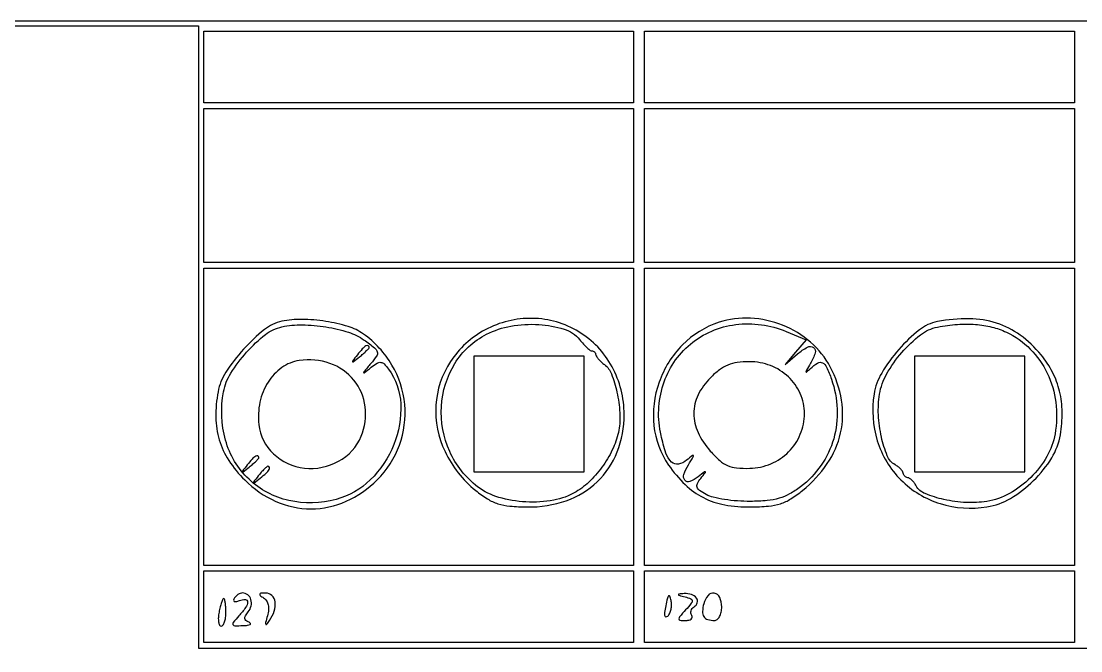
# Model space of a CAD drawing. Extents: x 4 to 1603, y 7 to 792.
# Drawn here: x 339.9 to 532.2, y 677.5 to 791.8 of the extents above; entities that cross this region are included whole.
import ezdxf

# ---------------------------------------------------------------- set-up
doc = ezdxf.new("R2010")
doc.units = 0

msp = doc.modelspace()

# ---------------------------------------------------------------- linework, layer by layer
for points in [[(4.463028, 790.750623, 0.090794), (4.267848, 789.688086, 0.000004), (4.202933, 675.011121, 0.000189), (4.180203, 548.51456, 0.000114), (4.244173, 398.5), (4.5, 7.5), (803.751263, 7.249377), (1603.002525, 6.998755), (1602.751263, 399.249377), (1602.5, 791.5), (803.718854, 791.750623, 0.000059), (387.797189, 791.831666, 0.000332), (164.795027, 791.700628, 0.000012), (5.544081, 791.497643, 0.311183)], [(387.139676, 737.333779, 0.118577), (383.9916, 735.830409, 0.038485), (380.221708, 732.257976, 0.038875), (376.997842, 728.083796, 0.098943), (375.575348, 724.549948, 0.049208), (375.168265, 719.888525, 0.070793), (375.796957, 715.8001, 0.071541), (377.533384, 712.080546, 0.051494), (380.427656, 708.519712, 0.091693), (386.065607, 704.641653, 0.105442), (392.444192, 703.285159, 0.105376), (398.824379, 704.648674, 0.091473), (404.466667, 708.533333, 0.109369), (408.498897, 714.858564, 0.111411), (409.448427, 722.250958, 0.110205), (407.13003, 729.397821, 0.105087), (401.96484, 735.025036, 0.08181), (399.183656, 736.387486, 0.034457), (395.112015, 737.312434, 0.034305), (390.784931, 737.685082, 0.056762)], [(402.092117, 733.934407, -0.012435), (403.982405, 732.516265, -0.157659), (404.470481, 731.786579, -0.221637), (404.348581, 731.028474, -0.027297), (403.306776, 729.658711, 0.000736), (402.051474, 728.178428, 0.196848), (402.000921, 728.022304, 0.596455), (402.077115, 727.988315, 0.001233), (403.358213, 728.979486, -0.02847), (404.446752, 729.730657, -0.163501), (405.120698, 729.88347, -0.176873), (405.720289, 729.592883, -0.034517), (406.506745, 728.659888, -0.147316), (408.734924, 722.337673, -0.107426), (407.483886, 714.948487, -0.103811), (403.209362, 708.545381, -0.128768), (397.009752, 705.002626, -0.120203), (388.426948, 704.798534, -0.137546), (381.199341, 708.643083, -0.135246), (376.943968, 715.746981, -0.114568), (376.569271, 724.517555, -0.093855), (377.895314, 727.910138, -0.042849), (380.768106, 731.725299, -0.042721), (384.178984, 734.930664, -0.115121), (387.16996, 736.337748, -0.05717), (390.845018, 736.692667, -0.035452), (395.168155, 736.307704, -0.035739), (399.241806, 735.349005, -0.079213)], [(424.052739, 735.782648, 0.124529), (417.755267, 730.025778, 0.131655), (415.118429, 722.085582, 0.126945), (416.77037, 713.664812, 0.111487), (422.335053, 706.616541, 0.030427), (424.484803, 705.083143, 0.062544), (426.357795, 704.215452, 0.055218), (428.534176, 703.777496, 0.019273), (431.729786, 703.618497, 0.086305), (438.767955, 704.761612, 0.107909), (444.402594, 708.202152, 0.110014), (448.016837, 713.61788, 0.092597), (449.285714, 720.410712, 0.124907), (447.082887, 729.09103, 0.132413), (441.036738, 735.447969, 0.133517), (432.65767, 737.872776, 0.127948)], [(441.195819, 734.003699, 0.015831), (441.885769, 733.205803, 0.021962), (442.556282, 732.539503, 0.019337), (443.140857, 732.047462, 0.187138), (443.445819, 731.956127, -0.129569), (443.668847, 731.915842, -0.087682), (443.881497, 731.7668, -0.077573), (444.051603, 731.53336, -0.069238), (444.150766, 731.25, 0.101057), (444.301697, 730.892822, 0.02943), (444.669728, 730.418697, 0.028275), (445.157201, 729.921434, 0.026864), (445.705732, 729.473224, -0.145823), (446.977703, 727.799398, -0.036115), (447.967191, 724.459386, -0.037319), (448.497226, 720.730945, -0.06175), (448.317206, 717.561271, -0.061564), (447.330594, 714.405932, -0.04529), (445.519526, 711.217288, -0.045265), (443.162424, 708.404729, -0.061247), (440.545712, 706.371942, -0.089942), (436.491176, 704.851729, -0.057655), (431.460677, 704.528659, -0.057825), (426.50963, 705.361067, -0.092642), (422.694253, 707.284038, -0.125632), (417.614637, 713.70567, -0.119874), (416.118929, 721.893836, -0.123497), (418.555122, 729.667782, -0.13831), (424.30078, 734.9828, -0.074956), (428.718575, 736.456501, -0.057621), (433.801779, 736.747719, -0.06119), (438.378329, 735.914386, -0.147849)], [(466.5, 737.15032, 0.119995), (459.876209, 733.059797, 0.110125), (455.619634, 726.260761, 0.111598), (454.686967, 718.374341, 0.126024), (457.33443, 711.238918, 0.049075), (460.360241, 707.676179, 0.074351), (463.663376, 705.31698, 0.073667), (467.535424, 704.013524, 0.047241), (472.270214, 703.618497, 0.019273), (475.465824, 703.777496, 0.055218), (477.642205, 704.215452, 0.062544), (479.515197, 705.083143, 0.030427), (481.664947, 706.616541, 0.07333), (486.148271, 711.487613, 0.094482), (488.563412, 717.057041, 0.096728), (488.729903, 723.021181, 0.080544), (486.697261, 729.039977, 0.093167), (483.132343, 733.519143, 0.08292), (478.044995, 736.619414, 0.082682), (472.212494, 737.904444, 0.091818)], [(478.678089, 735.490036), (482.291941, 733.980073), (480.395971, 731.740036), (478.5, 729.5), (480.756131, 731.410536, -0.050963), (482.542876, 732.635031, -0.290063), (483.640241, 732.562872, -0.325254), (483.955968, 731.582566, -0.056415), (483.094534, 729.704522, 0.003316), (482.363909, 728.474899, 0.129919), (482.279688, 728.171902, 0.648889), (482.391383, 728.120361, 0.010054), (483.082389, 728.75, -0.051472), (484.391791, 729.758321, -0.25928), (485.281454, 729.799254, -0.172497), (486.033893, 729.019785, -0.022678), (486.902175, 726.850777, -0.073495), (487.946798, 721.38083, -0.080311), (487.309067, 716.015271, -0.081538), (485.029455, 711.189316, -0.078959), (481.305747, 707.284038, -0.035704), (479.315376, 705.979371, -0.056478), (477.43514, 705.193247, -0.048787), (475.23585, 704.780129, -0.019955), (472.196474, 704.633288, -0.020278), (469.845815, 704.708961, -0.019884), (467.493435, 704.974713, -0.020228), (465.453018, 705.372859, -0.06785), (464.185433, 705.862542, -0.025792), (462.955511, 706.626323, -0.160718), (462.515712, 707.211143, -0.204924), (462.566607, 707.860952, -0.0454), (463.185433, 708.819739, 0.001847), (464.017954, 709.891992, 0.44295), (463.998405, 710.000999, 0.314444), (463.862877, 709.994229, 0.001557), (462.725834, 709.107499, -0.070974), (461.219167, 708.237341, -0.328789), (460.303254, 708.474417, -0.259068), (460.11409, 709.54296, -0.056355), (460.94851, 711.295478, 0.002204), (461.828606, 712.722771, 0.239688), (461.845612, 712.941358, 0.499866), (461.704967, 712.977399, 0.003622), (460.618274, 712.092382, -0.127802), (459.13077, 711.398468, -0.243411), (457.900401, 711.772705, -0.118793), (456.875666, 713.401715, -0.025807), (455.972296, 716.622834, -0.132435), (456.353289, 725.795474, -0.144141), (461.317919, 733.191715, -0.14337), (469.522283, 736.743212, -0.130611)], [(506.139676, 737.27981, 0.122186), (502.854905, 735.770685, 0.044665), (499.131983, 732.21016, 0.04475), (496.025272, 727.940084, 0.095533), (494.635369, 724.121187, 0.114885), (495.231394, 715.64505, 0.12221), (499.522207, 708.522207, 0.12221), (506.64505, 704.231394, 0.114885), (515.121187, 703.635369, 0.094166), (519.400105, 705.17958, 0.060742), (523.590396, 708.401271, 0.060878), (526.873058, 712.524339, 0.096151), (528.456602, 716.743132, 0.044546), (528.779325, 720.854517, 0.056747), (528.30893, 724.626347, 0.058961), (527.027571, 728.080444, 0.054142), (524.945937, 731.24942, 0.062577), (521.147049, 734.834367, 0.080458), (516.873238, 737.010003, 0.075828), (511.930687, 737.802223, 0.048806)], [(518.655317, 735.359273, -0.086126), (522.998593, 732.291933, -0.084898), (526.080117, 727.926658, -0.081648), (527.616511, 722.630848, -0.071823), (527.47846, 716.872507, -0.089534), (526.002228, 712.777056, -0.066797), (523.060291, 708.970308, -0.066722), (519.214683, 706.069819, -0.088831), (515.089862, 704.63036, -0.052668), (511.350323, 704.430757, -0.041383), (507.325684, 704.975898, -0.041646), (503.893525, 706.039827, -0.170821), (502.283109, 707.458596, 0.035398), (501.928093, 707.99932, 0.038656), (501.509726, 708.467744, 0.041979), (501.092259, 708.805751, 0.126231), (500.75, 708.928967, -0.092846), (500.458163, 709.012757, -0.080333), (500.199447, 709.199447, -0.080333), (500.012757, 709.458163, -0.092846), (499.928967, 709.75, 0.126231), (499.805751, 710.092259, 0.041979), (499.467744, 710.509726, 0.038656), (498.99932, 710.928093, 0.035398), (498.458596, 711.283109, -0.170821), (497.039827, 712.893525, -0.041646), (495.975898, 716.325684, -0.041383), (495.430757, 720.350323, -0.052668), (495.63036, 724.089862, -0.089758), (496.920673, 727.765556, -0.049069), (499.684233, 731.680319, -0.049502), (503.052066, 734.875619, -0.118539), (506.16996, 736.283778, -0.027851), (509.770021, 736.763787, -0.037712), (513.050587, 736.76863, -0.041634), (516.01186, 736.299449, -0.050722)], [(400.872445, 731.25, 0.001576), (399.99236, 730.120493, 0.377591), (400, 730, 0.377591), (400.120493, 729.99236, 0.001576), (401.25, 730.872445, 0.012436), (401.920402, 731.425681, 0.017649), (402.485937, 731.952641, 0.013803), (402.91885, 732.410139, 0.184603), (403, 732.622445, 0.307699), (402.806605, 732.90695, 0.241985), (402.426111, 732.869516, 0.065617), (401.76332, 732.306759, 0.017685)], [(390.326888, 730.209526, 0.117346), (387.156092, 728.92966, 0.097865), (384.651441, 726.286096, 0.089363), (383.180568, 722.656928, 0.078744), (382.977663, 718.57316, 0.180461), (385.634005, 713.273066, 0.160483), (391.258701, 710.687559, 0.155242), (397.461842, 711.915385, 0.169491), (401.552928, 716.472432, 0.130098), (402.290842, 721.823477, 0.141799), (400.234157, 726.641914, 0.13845), (395.87159, 729.694248, 0.121941)], [(464.923077, 727.076923, 0.083533), (462.703632, 723.959629, 0.113151), (461.929135, 720.601926, 0.109263), (462.686716, 717.154412, 0.073944), (464.905067, 713.780219, 0.028135), (466.63097, 712.054552, 0.079601), (468.060833, 711.137636, 0.08043), (469.696897, 710.718441, 0.02914), (472.100517, 710.641383, 0.093718), (475.928281, 711.469679, 0.097309), (479.132123, 713.633453, 0.09835), (481.254857, 716.826436, 0.097974), (482, 720.5927, 0.104112), (481.23955, 724.205201, 0.100581), (479.082741, 727.255646, 0.097546), (475.842142, 729.289103, 0.091735), (472, 730, 0.033187), (469.796588, 729.853591, 0.064841), (468.099565, 729.398148, 0.065009), (466.578594, 728.524196, 0.03352)], [(380.872445, 711.25, 0.001576), (379.99236, 710.120493, 0.377591), (380, 710, 0.377591), (380.120493, 709.99236, 0.001576), (381.25, 710.872445, 0.012436), (381.920402, 711.425681, 0.017649), (382.485937, 711.952641, 0.013803), (382.91885, 712.410139, 0.184603), (383, 712.622445, 0.307699), (382.806605, 712.90695, 0.241985), (382.426111, 712.869516, 0.065617), (381.76332, 712.306759, 0.017685)], [(382.872445, 709.25, 0.001576), (381.99236, 708.120493, 0.377591), (382, 708, 0.377591), (382.120493, 707.99236, 0.001576), (383.25, 708.872445, 0.017685), (384.306759, 709.76332, 0.065617), (384.869516, 710.426111, 0.241985), (384.90695, 710.806605, 0.307699), (384.622445, 711, 0.184603), (384.410139, 710.91885, 0.013803), (383.952641, 710.485937, 0.017649), (383.425681, 709.920402, 0.012436)], [(375.755249, 684.5, 0.031701), (375.634359, 683.541823, 0.053628), (375.670744, 682.734375, 0.076393), (375.843992, 682.183445, 0.285831), (376.138672, 682, 0.249889), (376.469414, 682.176307, 0.064968), (376.746985, 682.734375, 0.050289), (376.937276, 683.542347, 0.032714), (377, 684.5, 0.014412), (376.972369, 685.458419, 0.023639), (376.88737, 686.265625, 0.020244), (376.767351, 686.880837, 0.347462), (376.616577, 687, 0.300822), (376.443639, 686.885601, 0.017542), (376.2054, 686.265625, 0.021857), (375.966135, 685.4582, 0.013875)], [(378.507079, 687.011454, 0.1144), (378.393111, 686.674071, 0.32948), (378.512472, 686.474315, 0.155351), (378.868281, 686.443138, 0.036408), (379.448062, 686.618443, -0.097719), (380.531558, 686.806205, -0.41823), (380.935757, 686.376931, -0.147981), (380.588876, 685.36669, -0.027753), (379.345012, 683.828741, 0.010751), (378.341226, 682.670462, 0.281473), (378.284591, 682.279373, 0.296336), (378.605643, 682.06456, 0.011578), (380.095012, 682.078947, 0.020113), (380.948118, 682.141365, 0.095074), (381.414087, 682.286954, 0.446809), (381.459692, 682.474949, 0.147766), (381.208262, 682.676193, -0.070587), (380.650671, 682.997315, -0.207985), (380.444175, 683.377818, -0.158315), (380.556922, 683.866095, -0.037961), (381.044352, 684.553441, 0.116154), (381.584398, 685.639489, 0.131856), (381.54726, 686.798959, 0.152873), (380.956288, 687.667213, 0.169028), (380, 688, 0.093609), (379.617601, 687.927775, 0.05293), (379.197644, 687.709615, 0.050286), (378.806201, 687.389585, 0.057909)], [(383.857012, 687.109533, -0.107163), (384.389473, 686.584586, -0.09288), (384.69086, 685.85916, -0.076048), (384.742676, 684.946756, -0.045252), (384.541506, 683.874846, 0.005777), (384.207146, 682.639885, 0.166614), (384.232175, 682.316909, 0.566908), (384.393593, 682.295511, 0.01508), (384.919181, 683, 0.073665), (385.780944, 684.723091, 0.113011), (385.932993, 686.378038, 0.16515), (385.359923, 687.532397, 0.200474), (384.25, 687.984687, 0.015452), (383.368896, 687.949731, 0.276268), (383.145711, 687.793861, 0.350158), (383.205811, 687.560022, 0.020207)], [(456.824504, 685.674177, 0.016428), (456.622686, 684.486201, 0.086287), (456.646908, 683.826958, 0.373673), (456.869057, 683.65923, 0.181167), (457.217958, 683.817958, 0.095372), (457.560845, 684.324322, 0.051027), (457.787163, 685.048004, 0.048216), (457.872744, 685.86184, 0.054376), (457.794107, 686.64378, 0.033951), (457.576195, 687.410973, 0.550064), (457.360049, 687.459395, 0.138278), (457.129397, 687.047609, 0.00866)], [(460.325476, 687.296139, -0.026644), (461.392406, 686.95881, -0.301537), (461.639284, 686.617037, -0.185163), (461.473538, 686.127313, -0.01076), (460.420488, 684.912141, 0.007236), (459.351877, 683.696432, 0.176297), (459.19675, 683.2813, 0.388245), (459.405496, 683.049006, 0.024524), (460.404029, 683, 0.054327), (461.019658, 683.067088, 0.117599), (461.445542, 683.273452, 0.188946), (461.616927, 683.578436, 0.174761), (461.542705, 683.930902, -0.110145), (461.402413, 684.334982, -0.099917), (461.439712, 684.775821, -0.094986), (461.649431, 685.185645, -0.088941), (462, 685.5, 0.187954), (462.559818, 686.243094, 0.234986), (462.400854, 687.080847, 0.153416), (461.494679, 687.723976, 0.095603), (460.190983, 687.883999, 0.004777), (459.203497, 687.806772, 0.455028), (459.128954, 687.704349, 0.276545), (459.245002, 687.58335, 0.003431)], [(463.725393, 686.057905, 0.050663), (463.504291, 684.638587, 0.155982), (463.747567, 683.709793, 0.180825), (464.452136, 683.177095, 0.072523), (465.666667, 683, 0.175719), (466.185356, 683.188095, 0.096565), (466.616667, 683.71875, 0.073637), (466.904031, 684.52356, 0.049024), (467, 685.5, 0.106437), (466.635468, 687.193033, 0.249463), (465.641739, 687.960614, 0.264417), (464.501753, 687.546747, 0.112918)]]:
    msp.add_lwpolyline(points, format="xyb", close=True)
msp.add_lwpolyline([(796, 8), (400.5, 8), (5, 8), (5, 399.5), (5, 791), (188.5, 791), (372, 791), (372, 734.5), (372, 678), (492, 678), (612, 678), (612, 734.5), (612, 791), (860.835203, 791, -0.000244)], format="xyb")
for points in [[(451, 783.5), (451, 777), (412, 777), (373, 777), (373, 783.5), (373, 790), (412, 790), (451, 790)], [(531, 783.5), (531, 777), (492, 777), (453, 777), (453, 783.5), (453, 790), (492, 790), (531, 790)], [(451, 762), (451, 748), (412, 748), (373, 748), (373, 762), (373, 776), (412, 776), (451, 776)], [(531, 762), (531, 748), (492, 748), (453, 748), (453, 762), (453, 776), (492, 776), (531, 776)], [(451, 720), (451, 693), (412, 693), (373, 693), (373, 720), (373, 747), (412, 747), (451, 747)], [(531, 720), (531, 693), (492, 693), (453, 693), (453, 720), (453, 747), (492, 747), (531, 747)], [(422, 720.5), (422, 710), (432, 710), (442, 710), (442, 720.5), (442, 731), (432, 731), (422, 731)], [(502, 720.5), (502, 710), (512, 710), (522, 710), (522, 720.5), (522, 731), (512, 731), (502, 731)], [(451, 685.5), (451, 679), (412, 679), (373, 679), (373, 685.5), (373, 692), (412, 692), (451, 692)], [(531, 685.5), (531, 679), (492, 679), (453, 679), (453, 685.5), (453, 692), (492, 692), (531, 692)]]:
    msp.add_lwpolyline(points, close=True)

doc.saveas('drawing.dxf')
